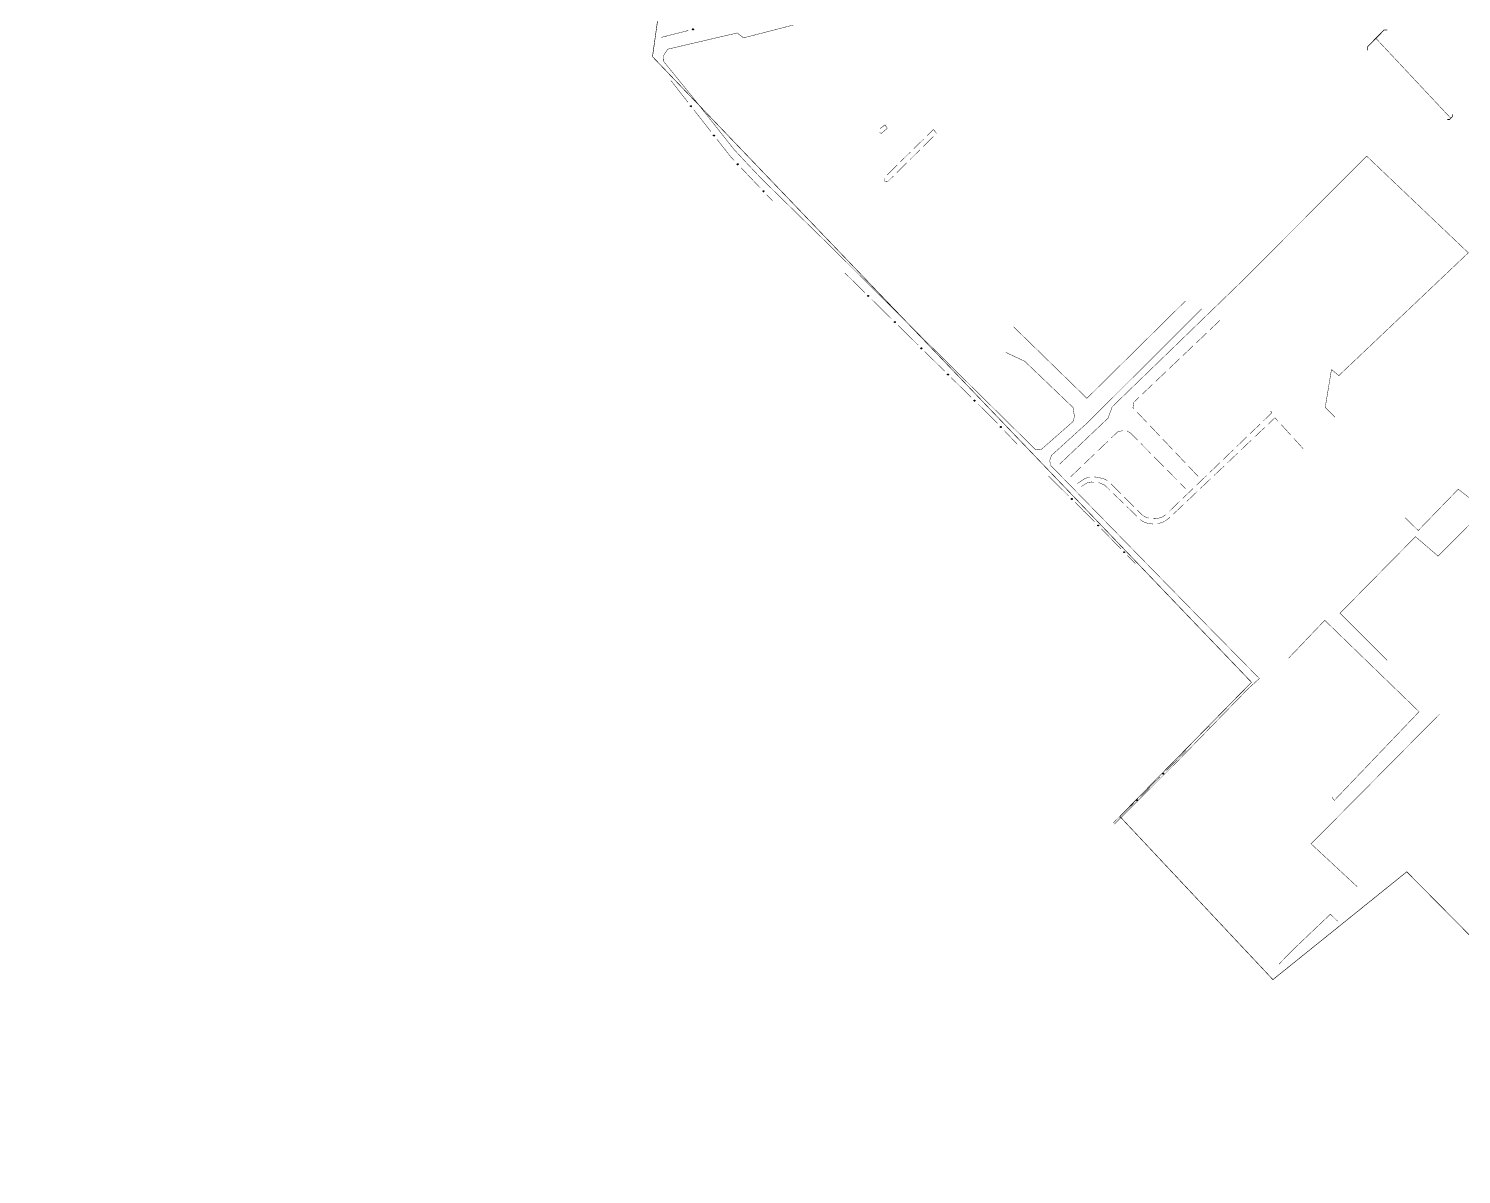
# Model space of a CAD drawing. Extents: x 203640 to 206998, y 4842129 to 4844379.
# Drawn here: x 203642 to 204256, y 4843284 to 4843775 of the extents above; entities that cross this region are included whole.
import ezdxf

# ---------------------------------------------------------------- set-up
doc = ezdxf.new("R2010")
doc.units = 0
doc.header["$LTSCALE"] = 1.5
doc.header["$MEASUREMENT"] = 0
for name, pattern in [('PHANTOMX2', [5, 2.5, -0.5, 0.5, -0.5, 0.5, -0.5]), ('TRACO_05', [11, 7, -1, 0.5, -1, 0.5, -1]), ('TRACO_11', [8, 3, -1, 3, -1]), ('TRACO_25', [8, 3, -1, 1, -1, 1, -1])]:
    doc.linetypes.add(name, pattern=pattern)
for name, color, linetype in [('HD-VALAS-DRENOS', 170, 'CONTINUOUS'), ('LM-LIM-SETOR-FISCAL', 7, 'CONTINUOUS'), ('SV-EIXO-RUA-N-PAV', 6, 'CONTINUOUS'), ('SV-EIXO-RUA-PAV', 20, 'CONTINUOUS'), ('SV-PONTE-BUEIRO', 249, 'CONTINUOUS'), ('SV-RUA-NAO-PAV-S-GUIA-C-GUIA', 7, 'PHANTOMX2'), ('SV-RUA-PAVIM-S-GUIA-C-GUIA', 7, 'CONTINUOUS')]:
    doc.layers.add(name, color=color, linetype=linetype)
doc.linetypes.add('Limite', pattern='A,20,-3,[130,ltypeshp.shx,S=6.35,R=0,X=0,Y=0],-3,20', length=46)

msp = doc.modelspace()

# ---------------------------------------------------------------- linework, layer by layer
at = {"layer": 'HD-VALAS-DRENOS', "linetype": 'TRACO_05', "const_width": 0.18}
msp.add_lwpolyline([(204251.64, 4843736.62), (204219.53, 4843770.87)], dxfattribs=at)
at = {"layer": 'LM-LIM-SETOR-FISCAL', "linetype": 'Limite', "ltscale": 0.1}
msp.add_lwpolyline([(204386.27, 4843269.09, 0.25, 0.25, 0), (204360.48, 4843290.61, 0.25, 0.25, 0), (204333.1, 4843314.33, 0.25, 0.25, 0), (204303.81, 4843341.71, 0.25, 0.25, 0), (204232.78, 4843413.44, 0.25, 0.25, 0), (204175.36, 4843367.2, 0.25, 0.25, 0), (204109.71, 4843437.19, 0.25, 0.25, 0), (204166.18, 4843494.71, 0.25, 0.25, 0), (203909.26, 4843763, 0.25, 0.25, 0), (203912.44, 4843785.51, 0.25, 0.25, 0), (203913.05, 4843789.79, 0.25, 0.25, 0), (203877.62, 4843867.46, 0.25, 0.25, 0), (203794.15, 4843988.66, 0.25, 0.25, 0), (203701.31, 4844063.01, 0.25, 0.25, 0), (203641.86, 4844130.76, 0.25, 0.25, 0), (203713.59, 4844207.44, 0.25, 0.25, 0), (203797.37, 4844285.88, 0.25, 0.25, 0), (203881.13, 4844344.97, 0.25, 0.25, 0), (204891.87, 4844370.63, 0.25, 0.25, 0)], format="xyseb", dxfattribs=at)
at = {"layer": 'SV-EIXO-RUA-N-PAV', "const_width": 0.18}
for points in [[(204094.31, 4843568.18), (204094.04, 4843567.88)], [(204148, 4843475.6), (204148.59, 4843475.28)], [(204131.67, 4843458.89), (204137.43, 4843464.8)], [(204137.43, 4843464.8), (204138.13, 4843465.51)], [(204129.74, 4843456.94), (204131.14, 4843458.36)], [(204131.14, 4843458.36), (204131.67, 4843458.89)], [(204119.74, 4843446.86), (204126.92, 4843454.1)], [(204118.44, 4843445.6), (204119.16, 4843446.3)], [(204119.16, 4843446.3), (204119.74, 4843446.86)], [(204106.96, 4843434.46), (204115.57, 4843442.82)]]:
    msp.add_lwpolyline(points, dxfattribs=at)
at = {"layer": 'SV-EIXO-RUA-N-PAV'}
for points in [[(204128.15, 4843455.49), (204128.15, 4843455.54), (204128.16, 4843455.59), (204128.17, 4843455.62), (204128.2, 4843455.64), (204128.22, 4843455.67), (204128.26, 4843455.68), (204128.3, 4843455.7), (204128.35, 4843455.7), (204128.39, 4843455.68), (204128.42, 4843455.67), (204128.45, 4843455.65), (204128.47, 4843455.62), (204128.49, 4843455.59), (204128.5, 4843455.54), (204128.5, 4843455.5), (204128.49, 4843455.45), (204128.47, 4843455.42), (204128.45, 4843455.4), (204128.42, 4843455.37), (204128.39, 4843455.36), (204128.35, 4843455.34), (204128.3, 4843455.35), (204128.26, 4843455.35), (204128.23, 4843455.37), (204128.2, 4843455.39), (204128.18, 4843455.42), (204128.16, 4843455.45), (204128.15, 4843455.49)], [(204116.83, 4843444.19), (204116.83, 4843444.24), (204116.84, 4843444.28), (204116.86, 4843444.31), (204116.88, 4843444.34), (204116.91, 4843444.36), (204116.94, 4843444.38), (204116.98, 4843444.39), (204117.03, 4843444.39), (204117.07, 4843444.37), (204117.11, 4843444.36), (204117.13, 4843444.33), (204117.15, 4843444.31), (204117.17, 4843444.27), (204117.18, 4843444.23), (204117.18, 4843444.18), (204117.17, 4843444.14), (204117.15, 4843444.11), (204117.13, 4843444.08), (204117.1, 4843444.06), (204117.07, 4843444.05), (204117.03, 4843444.04), (204116.98, 4843444.04), (204116.94, 4843444.05), (204116.91, 4843444.06), (204116.88, 4843444.09), (204116.86, 4843444.12), (204116.84, 4843444.15), (204116.83, 4843444.19)]]:
    msp.add_lwpolyline(points, close=True, dxfattribs=at)
for points in [[(204128.15, 4843455.49), (204128.3, 4843455.7)], [(204128.15, 4843455.47), (204128.32, 4843455.69)], [(204128.15, 4843455.54), (204128.26, 4843455.68)], [(204128.15, 4843455.52), (204128.27, 4843455.68)], [(204128.15, 4843455.57), (204128.23, 4843455.67)], [(204128.16, 4843455.45), (204128.35, 4843455.7)], [(204128.16, 4843455.59), (204128.22, 4843455.67)], [(204128.17, 4843455.44), (204128.36, 4843455.69)], [(204128.18, 4843455.42), (204128.39, 4843455.68)], [(204128.19, 4843455.41), (204128.4, 4843455.67)], [(204128.2, 4843455.39), (204128.42, 4843455.67)], [(204128.21, 4843455.38), (204128.44, 4843455.65)], [(204128.23, 4843455.37), (204128.45, 4843455.65)], [(204128.24, 4843455.36), (204128.46, 4843455.63)], [(204128.26, 4843455.35), (204128.47, 4843455.62)], [(204128.28, 4843455.35), (204128.48, 4843455.6)], [(204128.3, 4843455.35), (204128.49, 4843455.59)], [(204128.32, 4843455.35), (204128.49, 4843455.56)], [(204128.35, 4843455.34), (204128.5, 4843455.54)], [(204128.37, 4843455.36), (204128.49, 4843455.51)], [(204128.39, 4843455.36), (204128.5, 4843455.5)], [(204128.41, 4843455.37), (204128.49, 4843455.47)], [(204128.42, 4843455.37), (204128.49, 4843455.45)], [(204116.83, 4843444.19), (204116.98, 4843444.39)], [(204116.83, 4843444.24), (204116.94, 4843444.38)], [(204116.83, 4843444.22), (204116.96, 4843444.38)], [(204116.84, 4843444.15), (204117.03, 4843444.39)], [(204116.84, 4843444.17), (204117.01, 4843444.38)], [(204116.84, 4843444.28), (204116.91, 4843444.36)], [(204116.84, 4843444.26), (204116.92, 4843444.36)], [(204116.85, 4843444.13), (204117.05, 4843444.38)], [(204116.86, 4843444.12), (204117.07, 4843444.37)], [(204116.87, 4843444.11), (204117.08, 4843444.36)], [(204116.88, 4843444.09), (204117.11, 4843444.36)], [(204116.89, 4843444.08), (204117.12, 4843444.34)], [(204116.91, 4843444.06), (204117.13, 4843444.33)], [(204116.92, 4843444.06), (204117.14, 4843444.32)], [(204116.94, 4843444.05), (204117.15, 4843444.31)], [(204116.96, 4843444.04), (204117.16, 4843444.29)], [(204116.98, 4843444.04), (204117.17, 4843444.27)], [(204117, 4843444.04), (204117.17, 4843444.25)], [(204117.03, 4843444.04), (204117.18, 4843444.23)], [(204117.05, 4843444.05), (204117.18, 4843444.2)], [(204117.07, 4843444.05), (204117.18, 4843444.18)], [(204117.09, 4843444.06), (204117.17, 4843444.16)], [(204117.1, 4843444.06), (204117.17, 4843444.14)]]:
    msp.add_lwpolyline(points, dxfattribs=at)
at = {"layer": 'SV-EIXO-RUA-PAV', "const_width": 0.18}
for points in [[(203913.04, 4843771.28), (203913.36, 4843771.36)], [(203913.36, 4843771.36), (203924.67, 4843774.23)], [(203917.12, 4843752.81), (203924.52, 4843743.37)], [(203926.99, 4843740.22), (203934.39, 4843730.78)], [(203936.86, 4843727.63), (203942.42, 4843720.55)], [(203942.42, 4843720.55), (203942.86, 4843719.98)], [(203942.86, 4843719.98), (203944.43, 4843718.33)], [(203947.19, 4843715.43), (203955.45, 4843706.73)], [(203958.21, 4843703.83), (203960.28, 4843701.66)], [(203960.28, 4843701.66), (203960.78, 4843701.13)], [(203991.8, 4843670.22), (204000.35, 4843661.8)], [(204003.2, 4843659), (204011.76, 4843650.58)], [(204014.61, 4843647.77), (204023.16, 4843639.35)], [(204026.01, 4843636.55), (204034.56, 4843628.13)], [(204037.41, 4843625.32), (204045.96, 4843616.91)], [(204048.81, 4843614.1), (204055.23, 4843607.79)], [(204055.23, 4843607.79), (204055.5, 4843607.52)], [(204055.5, 4843607.52), (204057.31, 4843605.62)], [(204060.06, 4843602.73), (204065.58, 4843596.93)], [(204065.58, 4843596.93), (204065.72, 4843596.78)], [(204079.12, 4843583.13), (204087.67, 4843574.71)], [(204090.52, 4843571.9), (204094.09, 4843568.4)], [(204094.09, 4843568.4), (204094.31, 4843568.18)], [(204094.31, 4843568.18), (204098.98, 4843563.39)], [(204101.78, 4843560.53), (204110.16, 4843551.95)], [(204112.96, 4843549.08), (204115.75, 4843546.22)], [(204115.75, 4843546.22), (204116.35, 4843545.61)]]:
    msp.add_lwpolyline(points, dxfattribs=at)
at = {"layer": 'SV-EIXO-RUA-PAV'}
for points in [[(203926.45, 4843774.79), (203926.47, 4843774.83), (203926.5, 4843774.86), (203926.53, 4843774.88), (203926.56, 4843774.89), (203926.6, 4843774.9), (203926.64, 4843774.9), (203926.68, 4843774.89), (203926.72, 4843774.86), (203926.75, 4843774.83), (203926.77, 4843774.8), (203926.78, 4843774.76), (203926.79, 4843774.73), (203926.78, 4843774.69), (203926.77, 4843774.65), (203926.75, 4843774.61), (203926.72, 4843774.58), (203926.68, 4843774.56), (203926.65, 4843774.55), (203926.62, 4843774.54), (203926.58, 4843774.55), (203926.54, 4843774.56), (203926.5, 4843774.58), (203926.47, 4843774.61), (203926.45, 4843774.64), (203926.44, 4843774.68), (203926.43, 4843774.71), (203926.43, 4843774.75), (203926.45, 4843774.79)], [(203925.75, 4843741.98), (203925.8, 4843741.97), (203925.84, 4843741.96), (203925.87, 4843741.93), (203925.9, 4843741.91), (203925.91, 4843741.88), (203925.93, 4843741.84), (203925.93, 4843741.8), (203925.93, 4843741.75), (203925.91, 4843741.71), (203925.89, 4843741.68), (203925.87, 4843741.66), (203925.84, 4843741.64), (203925.8, 4843741.63), (203925.76, 4843741.62), (203925.71, 4843741.63), (203925.67, 4843741.64), (203925.64, 4843741.66), (203925.62, 4843741.69), (203925.6, 4843741.72), (203925.58, 4843741.75), (203925.58, 4843741.8), (203925.59, 4843741.84), (203925.6, 4843741.88), (203925.62, 4843741.91), (203925.65, 4843741.94), (203925.68, 4843741.96), (203925.71, 4843741.97), (203925.75, 4843741.98)], [(203935.63, 4843729.38), (203935.67, 4843729.38), (203935.72, 4843729.36), (203935.75, 4843729.34), (203935.77, 4843729.32), (203935.79, 4843729.29), (203935.8, 4843729.25), (203935.81, 4843729.21), (203935.8, 4843729.16), (203935.78, 4843729.12), (203935.76, 4843729.09), (203935.74, 4843729.07), (203935.71, 4843729.05), (203935.67, 4843729.04), (203935.63, 4843729.03), (203935.58, 4843729.04), (203935.54, 4843729.05), (203935.51, 4843729.07), (203935.49, 4843729.1), (203935.47, 4843729.13), (203935.46, 4843729.16), (203935.45, 4843729.21), (203935.46, 4843729.25), (203935.47, 4843729.29), (203935.49, 4843729.32), (203935.52, 4843729.35), (203935.55, 4843729.37), (203935.58, 4843729.38), (203935.63, 4843729.38)], [(203945.79, 4843717.06), (203945.84, 4843717.06), (203945.88, 4843717.05), (203945.91, 4843717.03), (203945.94, 4843717), (203945.96, 4843716.98), (203945.97, 4843716.94), (203945.98, 4843716.9), (203945.98, 4843716.86), (203945.97, 4843716.81), (203945.95, 4843716.78), (203945.93, 4843716.75), (203945.9, 4843716.73), (203945.87, 4843716.72), (203945.83, 4843716.71), (203945.78, 4843716.71), (203945.74, 4843716.72), (203945.71, 4843716.74), (203945.68, 4843716.76), (203945.66, 4843716.79), (203945.64, 4843716.82), (203945.63, 4843716.86), (203945.63, 4843716.91), (203945.64, 4843716.95), (203945.66, 4843716.98), (203945.69, 4843717.01), (203945.71, 4843717.03), (203945.75, 4843717.05), (203945.79, 4843717.06)], [(203956.81, 4843705.46), (203956.86, 4843705.46), (203956.9, 4843705.45), (203956.93, 4843705.43), (203956.96, 4843705.41), (203956.98, 4843705.38), (203957, 4843705.35), (203957.01, 4843705.31), (203957.01, 4843705.26), (203956.99, 4843705.22), (203956.98, 4843705.18), (203956.95, 4843705.16), (203956.93, 4843705.13), (203956.89, 4843705.12), (203956.85, 4843705.11), (203956.8, 4843705.11), (203956.76, 4843705.12), (203956.73, 4843705.14), (203956.7, 4843705.16), (203956.68, 4843705.19), (203956.66, 4843705.22), (203956.66, 4843705.27), (203956.66, 4843705.31), (203956.67, 4843705.36), (203956.69, 4843705.39), (203956.71, 4843705.41), (203956.74, 4843705.43), (203956.77, 4843705.45), (203956.81, 4843705.46)], [(204001.75, 4843660.58), (204001.8, 4843660.58), (204001.84, 4843660.57), (204001.88, 4843660.55), (204001.9, 4843660.53), (204001.92, 4843660.5), (204001.94, 4843660.47), (204001.95, 4843660.43), (204001.95, 4843660.38), (204001.94, 4843660.34), (204001.93, 4843660.31), (204001.9, 4843660.28), (204001.88, 4843660.26), (204001.84, 4843660.24), (204001.8, 4843660.23), (204001.75, 4843660.23), (204001.71, 4843660.24), (204001.68, 4843660.26), (204001.65, 4843660.28), (204001.63, 4843660.31), (204001.61, 4843660.34), (204001.6, 4843660.38), (204001.6, 4843660.43), (204001.61, 4843660.47), (204001.63, 4843660.5), (204001.65, 4843660.53), (204001.68, 4843660.55), (204001.71, 4843660.57), (204001.75, 4843660.58)], [(204013.16, 4843649.35), (204013.2, 4843649.36), (204013.25, 4843649.35), (204013.28, 4843649.33), (204013.3, 4843649.31), (204013.33, 4843649.28), (204013.34, 4843649.25), (204013.36, 4843649.21), (204013.36, 4843649.16), (204013.35, 4843649.12), (204013.33, 4843649.08), (204013.31, 4843649.05), (204013.28, 4843649.03), (204013.25, 4843649.02), (204013.21, 4843649), (204013.16, 4843649), (204013.12, 4843649.01), (204013.08, 4843649.03), (204013.06, 4843649.05), (204013.03, 4843649.08), (204013.02, 4843649.11), (204013.01, 4843649.15), (204013.01, 4843649.2), (204013.01, 4843649.24), (204013.03, 4843649.28), (204013.06, 4843649.3), (204013.08, 4843649.33), (204013.11, 4843649.35), (204013.16, 4843649.35)], [(204024.56, 4843638.13), (204024.61, 4843638.13), (204024.65, 4843638.12), (204024.68, 4843638.11), (204024.71, 4843638.08), (204024.73, 4843638.06), (204024.75, 4843638.02), (204024.76, 4843637.98), (204024.76, 4843637.93), (204024.75, 4843637.89), (204024.73, 4843637.86), (204024.71, 4843637.83), (204024.68, 4843637.81), (204024.65, 4843637.79), (204024.61, 4843637.78), (204024.56, 4843637.78), (204024.52, 4843637.79), (204024.49, 4843637.81), (204024.46, 4843637.83), (204024.44, 4843637.86), (204024.42, 4843637.89), (204024.41, 4843637.93), (204024.41, 4843637.98), (204024.42, 4843638.02), (204024.44, 4843638.05), (204024.46, 4843638.08), (204024.48, 4843638.1), (204024.52, 4843638.12), (204024.56, 4843638.13)], [(204035.96, 4843626.91), (204036.01, 4843626.91), (204036.05, 4843626.9), (204036.09, 4843626.88), (204036.11, 4843626.86), (204036.13, 4843626.83), (204036.15, 4843626.8), (204036.16, 4843626.76), (204036.16, 4843626.71), (204036.15, 4843626.67), (204036.14, 4843626.63), (204036.11, 4843626.61), (204036.09, 4843626.59), (204036.05, 4843626.57), (204036.01, 4843626.56), (204035.96, 4843626.56), (204035.92, 4843626.57), (204035.89, 4843626.58), (204035.86, 4843626.61), (204035.84, 4843626.63), (204035.82, 4843626.67), (204035.81, 4843626.71), (204035.81, 4843626.76), (204035.82, 4843626.8), (204035.84, 4843626.83), (204035.86, 4843626.86), (204035.89, 4843626.88), (204035.92, 4843626.9), (204035.96, 4843626.91)], [(204047.36, 4843615.68), (204047.41, 4843615.68), (204047.45, 4843615.68), (204047.49, 4843615.66), (204047.51, 4843615.63), (204047.54, 4843615.61), (204047.55, 4843615.58), (204047.56, 4843615.54), (204047.57, 4843615.49), (204047.55, 4843615.44), (204047.54, 4843615.41), (204047.52, 4843615.38), (204047.49, 4843615.36), (204047.46, 4843615.34), (204047.41, 4843615.33), (204047.37, 4843615.33), (204047.32, 4843615.34), (204047.29, 4843615.36), (204047.27, 4843615.38), (204047.24, 4843615.41), (204047.23, 4843615.44), (204047.21, 4843615.48), (204047.21, 4843615.53), (204047.22, 4843615.57), (204047.24, 4843615.6), (204047.26, 4843615.63), (204047.29, 4843615.65), (204047.32, 4843615.67), (204047.36, 4843615.68)], [(204058.66, 4843604.35), (204058.71, 4843604.35), (204058.76, 4843604.34), (204058.79, 4843604.32), (204058.81, 4843604.3), (204058.83, 4843604.27), (204058.85, 4843604.24), (204058.86, 4843604.2), (204058.86, 4843604.15), (204058.85, 4843604.11), (204058.83, 4843604.08), (204058.81, 4843604.05), (204058.78, 4843604.03), (204058.75, 4843604.01), (204058.7, 4843604), (204058.66, 4843604), (204058.61, 4843604.01), (204058.58, 4843604.03), (204058.56, 4843604.06), (204058.53, 4843604.09), (204058.52, 4843604.12), (204058.51, 4843604.16), (204058.51, 4843604.21), (204058.52, 4843604.25), (204058.54, 4843604.28), (204058.56, 4843604.31), (204058.59, 4843604.33), (204058.62, 4843604.35), (204058.66, 4843604.35)], [(204089.07, 4843573.49), (204089.12, 4843573.49), (204089.16, 4843573.48), (204089.2, 4843573.46), (204089.22, 4843573.44), (204089.24, 4843573.41), (204089.26, 4843573.38), (204089.27, 4843573.34), (204089.27, 4843573.29), (204089.26, 4843573.25), (204089.25, 4843573.21), (204089.22, 4843573.19), (204089.2, 4843573.16), (204089.16, 4843573.15), (204089.12, 4843573.14), (204089.07, 4843573.14), (204089.03, 4843573.15), (204089, 4843573.16), (204088.97, 4843573.19), (204088.95, 4843573.21), (204088.93, 4843573.25), (204088.92, 4843573.29), (204088.92, 4843573.34), (204088.93, 4843573.38), (204088.95, 4843573.41), (204088.97, 4843573.43), (204089, 4843573.46), (204089.03, 4843573.48), (204089.07, 4843573.49)], [(204100.36, 4843562.14), (204100.41, 4843562.14), (204100.45, 4843562.13), (204100.48, 4843562.12), (204100.51, 4843562.09), (204100.53, 4843562.06), (204100.55, 4843562.03), (204100.56, 4843561.99), (204100.56, 4843561.94), (204100.54, 4843561.9), (204100.53, 4843561.87), (204100.5, 4843561.84), (204100.48, 4843561.82), (204100.44, 4843561.8), (204100.4, 4843561.79), (204100.35, 4843561.79), (204100.31, 4843561.8), (204100.28, 4843561.82), (204100.25, 4843561.85), (204100.23, 4843561.87), (204100.22, 4843561.91), (204100.2, 4843561.95), (204100.21, 4843561.99), (204100.22, 4843562.04), (204100.23, 4843562.07), (204100.26, 4843562.09), (204100.28, 4843562.12), (204100.32, 4843562.13), (204100.36, 4843562.14)], [(204111.54, 4843550.7), (204111.59, 4843550.7), (204111.63, 4843550.69), (204111.66, 4843550.67), (204111.68, 4843550.64), (204111.71, 4843550.62), (204111.72, 4843550.58), (204111.73, 4843550.54), (204111.74, 4843550.5), (204111.72, 4843550.45), (204111.71, 4843550.42), (204111.68, 4843550.39), (204111.66, 4843550.37), (204111.62, 4843550.35), (204111.58, 4843550.34), (204111.53, 4843550.35), (204111.49, 4843550.36), (204111.46, 4843550.37), (204111.43, 4843550.4), (204111.41, 4843550.43), (204111.39, 4843550.46), (204111.38, 4843550.5), (204111.38, 4843550.55), (204111.39, 4843550.59), (204111.41, 4843550.62), (204111.44, 4843550.65), (204111.46, 4843550.67), (204111.49, 4843550.69), (204111.54, 4843550.7)]]:
    msp.add_lwpolyline(points, close=True, dxfattribs=at)
for points in [[(203926.43, 4843774.75), (203926.72, 4843774.86)], [(203926.43, 4843774.71), (203926.75, 4843774.83)], [(203926.44, 4843774.77), (203926.69, 4843774.87)], [(203926.44, 4843774.73), (203926.73, 4843774.84)], [(203926.44, 4843774.7), (203926.75, 4843774.81)], [(203926.44, 4843774.68), (203926.77, 4843774.8)], [(203926.45, 4843774.79), (203926.68, 4843774.89)], [(203926.45, 4843774.66), (203926.77, 4843774.78)], [(203926.45, 4843774.64), (203926.78, 4843774.76)], [(203926.46, 4843774.81), (203926.65, 4843774.89)], [(203926.46, 4843774.63), (203926.78, 4843774.75)], [(203926.47, 4843774.83), (203926.64, 4843774.9)], [(203926.47, 4843774.61), (203926.79, 4843774.73)], [(203926.48, 4843774.6), (203926.78, 4843774.71)], [(203926.49, 4843774.85), (203926.61, 4843774.89)], [(203926.5, 4843774.86), (203926.6, 4843774.9)], [(203926.5, 4843774.58), (203926.78, 4843774.69)], [(203926.52, 4843774.57), (203926.77, 4843774.67)], [(203926.54, 4843774.56), (203926.77, 4843774.65)], [(203926.56, 4843774.56), (203926.75, 4843774.63)], [(203926.58, 4843774.55), (203926.75, 4843774.61)], [(203926.6, 4843774.55), (203926.72, 4843774.59)], [(203926.62, 4843774.54), (203926.72, 4843774.58)], [(203925.58, 4843741.8), (203925.76, 4843741.62)], [(203925.58, 4843741.75), (203925.71, 4843741.63)], [(203925.59, 4843741.86), (203925.81, 4843741.64)], [(203925.59, 4843741.84), (203925.8, 4843741.63)], [(203925.59, 4843741.82), (203925.78, 4843741.63)], [(203925.59, 4843741.77), (203925.73, 4843741.63)], [(203925.59, 4843741.73), (203925.69, 4843741.64)], [(203925.6, 4843741.88), (203925.84, 4843741.64)], [(203925.6, 4843741.72), (203925.67, 4843741.64)], [(203925.61, 4843741.9), (203925.85, 4843741.65)], [(203925.62, 4843741.91), (203925.87, 4843741.66)], [(203925.64, 4843741.92), (203925.88, 4843741.67)], [(203925.65, 4843741.94), (203925.89, 4843741.68)], [(203925.67, 4843741.94), (203925.9, 4843741.7)], [(203925.68, 4843741.96), (203925.91, 4843741.71)], [(203925.7, 4843741.96), (203925.92, 4843741.74)], [(203925.71, 4843741.97), (203925.93, 4843741.75)], [(203925.73, 4843741.97), (203925.93, 4843741.78)], [(203925.75, 4843741.98), (203925.93, 4843741.8)], [(203925.78, 4843741.97), (203925.93, 4843741.83)], [(203925.8, 4843741.97), (203925.93, 4843741.84)], [(203925.83, 4843741.96), (203925.91, 4843741.87)], [(203925.84, 4843741.96), (203925.91, 4843741.88)], [(203935.45, 4843729.21), (203935.63, 4843729.03)], [(203935.46, 4843729.25), (203935.67, 4843729.04)], [(203935.46, 4843729.23), (203935.65, 4843729.04)], [(203935.46, 4843729.18), (203935.6, 4843729.04)], [(203935.46, 4843729.16), (203935.58, 4843729.04)], [(203935.47, 4843729.29), (203935.71, 4843729.05)], [(203935.47, 4843729.27), (203935.69, 4843729.05)], [(203935.47, 4843729.14), (203935.56, 4843729.05)], [(203935.47, 4843729.13), (203935.54, 4843729.05)], [(203935.48, 4843729.3), (203935.72, 4843729.06)], [(203935.49, 4843729.32), (203935.74, 4843729.07)], [(203935.51, 4843729.33), (203935.75, 4843729.08)], [(203935.52, 4843729.35), (203935.76, 4843729.09)], [(203935.54, 4843729.35), (203935.77, 4843729.11)], [(203935.55, 4843729.37), (203935.78, 4843729.12)], [(203935.57, 4843729.37), (203935.79, 4843729.15)], [(203935.58, 4843729.38), (203935.8, 4843729.16)], [(203935.6, 4843729.38), (203935.8, 4843729.19)], [(203935.63, 4843729.38), (203935.81, 4843729.21)], [(203935.65, 4843729.38), (203935.8, 4843729.24)], [(203935.67, 4843729.38), (203935.8, 4843729.25)], [(203935.7, 4843729.37), (203935.79, 4843729.28)], [(203935.72, 4843729.36), (203935.79, 4843729.29)], [(203945.63, 4843716.91), (203945.87, 4843716.72)], [(203945.63, 4843716.86), (203945.83, 4843716.71)], [(203945.64, 4843716.95), (203945.9, 4843716.73)], [(203945.64, 4843716.93), (203945.88, 4843716.73)], [(203945.64, 4843716.89), (203945.85, 4843716.71)], [(203945.64, 4843716.84), (203945.8, 4843716.71)], [(203945.64, 4843716.82), (203945.78, 4843716.71)], [(203945.65, 4843716.8), (203945.75, 4843716.72)], [(203945.66, 4843716.98), (203945.93, 4843716.75)], [(203945.66, 4843716.97), (203945.91, 4843716.74)], [(203945.66, 4843716.79), (203945.74, 4843716.72)], [(203945.68, 4843716.99), (203945.94, 4843716.77)], [(203945.69, 4843717.01), (203945.95, 4843716.78)], [(203945.7, 4843717.02), (203945.96, 4843716.8)], [(203945.71, 4843717.03), (203945.97, 4843716.81)], [(203945.73, 4843717.04), (203945.97, 4843716.84)], [(203945.75, 4843717.05), (203945.98, 4843716.86)], [(203945.77, 4843717.05), (203945.98, 4843716.88)], [(203945.79, 4843717.06), (203945.98, 4843716.9)], [(203945.82, 4843717.06), (203945.97, 4843716.93)], [(203945.84, 4843717.06), (203945.97, 4843716.94)], [(203945.86, 4843717.05), (203945.96, 4843716.97)], [(203945.88, 4843717.05), (203945.96, 4843716.98)], [(203956.66, 4843705.33), (203956.9, 4843705.13)], [(203956.66, 4843705.31), (203956.89, 4843705.12)], [(203956.66, 4843705.29), (203956.87, 4843705.12)], [(203956.66, 4843705.27), (203956.85, 4843705.11)], [(203956.66, 4843705.22), (203956.8, 4843705.11)], [(203956.67, 4843705.36), (203956.93, 4843705.13)], [(203956.67, 4843705.24), (203956.82, 4843705.12)], [(203956.68, 4843705.37), (203956.94, 4843705.15)], [(203956.68, 4843705.21), (203956.78, 4843705.12)], [(203956.68, 4843705.19), (203956.76, 4843705.12)], [(203956.69, 4843705.39), (203956.95, 4843705.16)], [(203956.7, 4843705.4), (203956.96, 4843705.17)], [(203956.71, 4843705.41), (203956.98, 4843705.18)], [(203956.73, 4843705.42), (203956.98, 4843705.2)], [(203956.74, 4843705.43), (203956.99, 4843705.22)], [(203956.76, 4843705.44), (203957, 4843705.24)], [(203956.77, 4843705.45), (203957.01, 4843705.26)], [(203956.79, 4843705.45), (203957, 4843705.28)], [(203956.81, 4843705.46), (203957.01, 4843705.31)], [(203956.84, 4843705.46), (203957, 4843705.33)], [(203956.86, 4843705.46), (203957, 4843705.35)], [(203956.88, 4843705.45), (203956.98, 4843705.37)], [(203956.9, 4843705.45), (203956.98, 4843705.38)], [(204001.6, 4843660.43), (204001.84, 4843660.24)], [(204001.6, 4843660.38), (204001.8, 4843660.23)], [(204001.61, 4843660.47), (204001.88, 4843660.26)], [(204001.61, 4843660.45), (204001.86, 4843660.25)], [(204001.61, 4843660.4), (204001.82, 4843660.24)], [(204001.61, 4843660.36), (204001.77, 4843660.23)], [(204001.61, 4843660.34), (204001.75, 4843660.23)], [(204001.62, 4843660.48), (204001.89, 4843660.27)], [(204001.63, 4843660.5), (204001.9, 4843660.28)], [(204001.63, 4843660.32), (204001.73, 4843660.24)], [(204001.63, 4843660.31), (204001.71, 4843660.24)], [(204001.64, 4843660.51), (204001.91, 4843660.29)], [(204001.65, 4843660.53), (204001.93, 4843660.31)], [(204001.67, 4843660.54), (204001.93, 4843660.33)], [(204001.68, 4843660.55), (204001.94, 4843660.34)], [(204001.7, 4843660.56), (204001.95, 4843660.36)], [(204001.71, 4843660.57), (204001.95, 4843660.38)], [(204001.73, 4843660.57), (204001.95, 4843660.41)], [(204001.75, 4843660.58), (204001.95, 4843660.43)], [(204001.78, 4843660.58), (204001.94, 4843660.46)], [(204001.8, 4843660.58), (204001.94, 4843660.47)], [(204001.83, 4843660.57), (204001.93, 4843660.49)], [(204001.84, 4843660.57), (204001.92, 4843660.5)], [(204013.01, 4843649.24), (204013.28, 4843649.03)], [(204013.01, 4843649.22), (204013.26, 4843649.03)], [(204013.01, 4843649.2), (204013.25, 4843649.02)], [(204013.01, 4843649.18), (204013.22, 4843649.01)], [(204013.01, 4843649.15), (204013.21, 4843649)], [(204013.02, 4843649.13), (204013.18, 4843649.01)], [(204013.02, 4843649.11), (204013.16, 4843649)], [(204013.03, 4843649.28), (204013.31, 4843649.05)], [(204013.03, 4843649.26), (204013.29, 4843649.05)], [(204013.03, 4843649.1), (204013.13, 4843649.01)], [(204013.03, 4843649.08), (204013.12, 4843649.01)], [(204013.05, 4843649.29), (204013.32, 4843649.07)], [(204013.06, 4843649.3), (204013.33, 4843649.08)], [(204013.07, 4843649.31), (204013.34, 4843649.1)], [(204013.08, 4843649.33), (204013.35, 4843649.12)], [(204013.1, 4843649.33), (204013.35, 4843649.14)], [(204013.11, 4843649.35), (204013.36, 4843649.16)], [(204013.13, 4843649.35), (204013.35, 4843649.18)], [(204013.16, 4843649.35), (204013.36, 4843649.21)], [(204013.18, 4843649.35), (204013.34, 4843649.23)], [(204013.2, 4843649.36), (204013.34, 4843649.25)], [(204013.23, 4843649.35), (204013.33, 4843649.27)], [(204013.25, 4843649.35), (204013.33, 4843649.28)], [(204024.41, 4843638), (204024.66, 4843637.8)], [(204024.41, 4843637.98), (204024.65, 4843637.79)], [(204024.41, 4843637.95), (204024.63, 4843637.79)], [(204024.41, 4843637.93), (204024.61, 4843637.78)], [(204024.42, 4843638.02), (204024.68, 4843637.81)], [(204024.42, 4843637.91), (204024.58, 4843637.79)], [(204024.42, 4843637.89), (204024.56, 4843637.78)], [(204024.43, 4843638.03), (204024.69, 4843637.82)], [(204024.43, 4843637.87), (204024.53, 4843637.79)], [(204024.44, 4843638.05), (204024.71, 4843637.83)], [(204024.44, 4843637.86), (204024.52, 4843637.79)], [(204024.45, 4843638.06), (204024.72, 4843637.84)], [(204024.46, 4843638.08), (204024.73, 4843637.86)], [(204024.48, 4843638.1), (204024.75, 4843637.89)], [(204024.48, 4843638.09), (204024.74, 4843637.88)], [(204024.5, 4843638.11), (204024.75, 4843637.92)], [(204024.52, 4843638.12), (204024.76, 4843637.93)], [(204024.54, 4843638.12), (204024.76, 4843637.96)], [(204024.56, 4843638.13), (204024.76, 4843637.98)], [(204024.58, 4843638.13), (204024.75, 4843638.01)], [(204024.61, 4843638.13), (204024.75, 4843638.02)], [(204024.63, 4843638.13), (204024.73, 4843638.04)], [(204024.65, 4843638.12), (204024.73, 4843638.06)], [(204035.81, 4843626.76), (204036.05, 4843626.57)], [(204035.81, 4843626.71), (204036.01, 4843626.56)], [(204035.82, 4843626.8), (204036.09, 4843626.59)], [(204035.82, 4843626.77), (204036.07, 4843626.58)], [(204035.82, 4843626.73), (204036.03, 4843626.56)], [(204035.82, 4843626.68), (204035.98, 4843626.56)], [(204035.82, 4843626.67), (204035.96, 4843626.56)], [(204035.83, 4843626.81), (204036.1, 4843626.6)], [(204035.83, 4843626.65), (204035.94, 4843626.57)], [(204035.84, 4843626.83), (204036.11, 4843626.61)], [(204035.84, 4843626.63), (204035.92, 4843626.57)], [(204035.85, 4843626.84), (204036.12, 4843626.62)], [(204035.86, 4843626.86), (204036.14, 4843626.63)], [(204035.88, 4843626.87), (204036.14, 4843626.66)], [(204035.89, 4843626.88), (204036.15, 4843626.67)], [(204035.91, 4843626.88), (204036.15, 4843626.69)], [(204035.92, 4843626.9), (204036.16, 4843626.71)], [(204035.94, 4843626.9), (204036.16, 4843626.74)], [(204035.96, 4843626.91), (204036.16, 4843626.76)], [(204035.99, 4843626.91), (204036.15, 4843626.78)], [(204036.01, 4843626.91), (204036.15, 4843626.8)], [(204036.03, 4843626.9), (204036.13, 4843626.82)], [(204036.05, 4843626.9), (204036.13, 4843626.83)], [(204047.21, 4843615.53), (204047.46, 4843615.34)], [(204047.21, 4843615.48), (204047.41, 4843615.33)], [(204047.22, 4843615.57), (204047.49, 4843615.36)], [(204047.22, 4843615.55), (204047.47, 4843615.36)], [(204047.22, 4843615.51), (204047.43, 4843615.34)], [(204047.23, 4843615.59), (204047.5, 4843615.37)], [(204047.23, 4843615.46), (204047.38, 4843615.34)], [(204047.23, 4843615.44), (204047.37, 4843615.33)], [(204047.24, 4843615.6), (204047.52, 4843615.38)], [(204047.24, 4843615.42), (204047.34, 4843615.34)], [(204047.24, 4843615.41), (204047.32, 4843615.34)], [(204047.25, 4843615.62), (204047.52, 4843615.4)], [(204047.26, 4843615.63), (204047.54, 4843615.41)], [(204047.28, 4843615.64), (204047.54, 4843615.43)], [(204047.29, 4843615.65), (204047.55, 4843615.44)], [(204047.31, 4843615.66), (204047.56, 4843615.47)], [(204047.32, 4843615.67), (204047.57, 4843615.49)], [(204047.34, 4843615.68), (204047.56, 4843615.51)], [(204047.36, 4843615.68), (204047.56, 4843615.54)], [(204047.39, 4843615.68), (204047.55, 4843615.56)], [(204047.41, 4843615.68), (204047.55, 4843615.58)], [(204047.44, 4843615.68), (204047.54, 4843615.6)], [(204047.45, 4843615.68), (204047.54, 4843615.61)], [(204058.51, 4843604.21), (204058.75, 4843604.01)], [(204058.51, 4843604.18), (204058.72, 4843604.01)], [(204058.51, 4843604.16), (204058.7, 4843604)], [(204058.52, 4843604.25), (204058.78, 4843604.03)], [(204058.52, 4843604.23), (204058.76, 4843604.02)], [(204058.52, 4843604.14), (204058.67, 4843604.01)], [(204058.52, 4843604.12), (204058.66, 4843604)], [(204058.53, 4843604.26), (204058.79, 4843604.04)], [(204058.53, 4843604.1), (204058.63, 4843604.01)], [(204058.53, 4843604.09), (204058.61, 4843604.01)], [(204058.54, 4843604.28), (204058.81, 4843604.05)], [(204058.55, 4843604.29), (204058.82, 4843604.06)], [(204058.56, 4843604.31), (204058.83, 4843604.08)], [(204058.58, 4843604.32), (204058.84, 4843604.1)], [(204058.59, 4843604.33), (204058.85, 4843604.11)], [(204058.61, 4843604.33), (204058.85, 4843604.13)], [(204058.62, 4843604.35), (204058.86, 4843604.15)], [(204058.64, 4843604.35), (204058.86, 4843604.18)], [(204058.66, 4843604.35), (204058.86, 4843604.2)], [(204058.69, 4843604.35), (204058.85, 4843604.23)], [(204058.71, 4843604.35), (204058.85, 4843604.24)], [(204058.74, 4843604.35), (204058.84, 4843604.26)], [(204058.76, 4843604.34), (204058.83, 4843604.27)], [(204088.92, 4843573.34), (204089.16, 4843573.15)], [(204088.92, 4843573.29), (204089.12, 4843573.14)], [(204088.93, 4843573.38), (204089.2, 4843573.16)], [(204088.93, 4843573.35), (204089.18, 4843573.16)], [(204088.93, 4843573.31), (204089.14, 4843573.14)], [(204088.93, 4843573.26), (204089.09, 4843573.14)], [(204088.93, 4843573.25), (204089.07, 4843573.14)], [(204088.94, 4843573.39), (204089.21, 4843573.18)], [(204088.95, 4843573.41), (204089.22, 4843573.19)], [(204088.95, 4843573.23), (204089.05, 4843573.15)], [(204088.95, 4843573.21), (204089.03, 4843573.15)], [(204088.96, 4843573.42), (204089.23, 4843573.2)], [(204088.97, 4843573.43), (204089.25, 4843573.21)], [(204088.99, 4843573.44), (204089.25, 4843573.24)], [(204089, 4843573.46), (204089.26, 4843573.25)], [(204089.02, 4843573.46), (204089.27, 4843573.27)], [(204089.03, 4843573.48), (204089.27, 4843573.29)], [(204089.05, 4843573.48), (204089.27, 4843573.32)], [(204089.07, 4843573.49), (204089.27, 4843573.34)], [(204089.1, 4843573.49), (204089.26, 4843573.36)], [(204089.12, 4843573.49), (204089.26, 4843573.38)], [(204089.15, 4843573.48), (204089.25, 4843573.4)], [(204089.16, 4843573.48), (204089.24, 4843573.41)], [(204100.2, 4843561.95), (204100.4, 4843561.79)], [(204100.21, 4843562.01), (204100.46, 4843561.81)], [(204100.21, 4843561.99), (204100.44, 4843561.8)], [(204100.21, 4843561.97), (204100.42, 4843561.8)], [(204100.22, 4843562.04), (204100.48, 4843561.82)], [(204100.22, 4843561.92), (204100.37, 4843561.8)], [(204100.22, 4843561.91), (204100.35, 4843561.79)], [(204100.23, 4843562.07), (204100.5, 4843561.84)], [(204100.23, 4843562.05), (204100.49, 4843561.83)], [(204100.23, 4843561.89), (204100.33, 4843561.8)], [(204100.23, 4843561.87), (204100.31, 4843561.8)], [(204100.25, 4843562.08), (204100.51, 4843561.85)], [(204100.26, 4843562.09), (204100.53, 4843561.87)], [(204100.27, 4843562.1), (204100.53, 4843561.89)], [(204100.28, 4843562.12), (204100.54, 4843561.9)], [(204100.3, 4843562.12), (204100.55, 4843561.93)], [(204100.32, 4843562.13), (204100.56, 4843561.94)], [(204100.34, 4843562.14), (204100.55, 4843561.97)], [(204100.36, 4843562.14), (204100.56, 4843561.99)], [(204100.39, 4843562.14), (204100.55, 4843562.02)], [(204100.41, 4843562.14), (204100.55, 4843562.03)], [(204100.43, 4843562.14), (204100.53, 4843562.05)], [(204100.45, 4843562.13), (204100.53, 4843562.06)], [(204111.38, 4843550.55), (204111.62, 4843550.35)], [(204111.38, 4843550.5), (204111.58, 4843550.34)], [(204111.39, 4843550.59), (204111.66, 4843550.37)], [(204111.39, 4843550.57), (204111.63, 4843550.37)], [(204111.39, 4843550.52), (204111.6, 4843550.35)], [(204111.39, 4843550.48), (204111.55, 4843550.35)], [(204111.39, 4843550.46), (204111.53, 4843550.35)], [(204111.4, 4843550.6), (204111.67, 4843550.38)], [(204111.4, 4843550.44), (204111.51, 4843550.35)], [(204111.41, 4843550.62), (204111.68, 4843550.39)], [(204111.41, 4843550.43), (204111.49, 4843550.36)], [(204111.43, 4843550.63), (204111.69, 4843550.41)], [(204111.44, 4843550.65), (204111.71, 4843550.42)], [(204111.45, 4843550.66), (204111.71, 4843550.44)], [(204111.46, 4843550.67), (204111.72, 4843550.45)], [(204111.48, 4843550.67), (204111.73, 4843550.48)], [(204111.49, 4843550.69), (204111.74, 4843550.5)], [(204111.51, 4843550.69), (204111.73, 4843550.52)], [(204111.54, 4843550.7), (204111.73, 4843550.54)], [(204111.56, 4843550.69), (204111.72, 4843550.57)], [(204111.59, 4843550.7), (204111.72, 4843550.58)], [(204111.61, 4843550.69), (204111.71, 4843550.61)], [(204111.63, 4843550.69), (204111.71, 4843550.62)]]:
    msp.add_lwpolyline(points, dxfattribs=at)
at = {"layer": 'SV-PONTE-BUEIRO', "linetype": 'Continuous', "const_width": 0.35}
for points in [[(204216.02, 4843765.71), (204216.02, 4843767.28), (204219.53, 4843770.87), (204223.03, 4843774.44), (204224.5, 4843774.44)], [(204250.15, 4843736.06), (204251.09, 4843736.06), (204251.64, 4843736.62), (204252.33, 4843737.3), (204252.29, 4843738.23)]]:
    msp.add_lwpolyline(points, dxfattribs=at)
at = {"layer": 'SV-RUA-NAO-PAV-S-GUIA-C-GUIA', "linetype": 'TRACO_25', "const_width": 0.18}
msp.add_lwpolyline([(204107.33, 4843433.84), (204134.96, 4843461.38), (204162.55, 4843489.71), (204164.33, 4843491.59)], dxfattribs=at)
at = {"layer": 'SV-RUA-PAVIM-S-GUIA-C-GUIA', "linetype": 'Continuous', "const_width": 0.18}
for points in [[(204060.77, 4843636.19), (204068.94, 4843632.35), (204089.67, 4843612.51), (204090.2, 4843608.94), (204089.85, 4843606.7), (204076.03, 4843594.57), (204074.69, 4843594.42), (204073.39, 4843594.65), (204038.74, 4843628.81), (204010.82, 4843656.61), (203986.93, 4843680.37), (203956.06, 4843710.61), (203950.72, 4843716.24), (203944.19, 4843723.26), (203926.87, 4843745.17), (203914.09, 4843760.89), (203913.97, 4843763.35), (203915.71, 4843766.19), (203945.57, 4843773.16), (203948.35, 4843771.07), (203969.6, 4843776.55)], [(204137.83, 4843658.21), (204095.58, 4843616.48), (204064.18, 4843647.11)], [(204144.81, 4843654.81), (204095.81, 4843606), (204080.36, 4843591.98), (204079.69, 4843589.89), (204079.87, 4843587.91), (204118.6, 4843548.25), (204144.68, 4843521.6), (204167.73, 4843498.17), (204169.59, 4843496.36), (204164.33, 4843491.59)]]:
    msp.add_lwpolyline(points, dxfattribs=at)
at = {"layer": 'SV-RUA-PAVIM-S-GUIA-C-GUIA', "const_width": 0.18}
for points in [[(204008.98, 4843733.74), (204006.88, 4843732.17)], [(204008.75, 4843731.27), (204009.53, 4843731.9)], [(204009.19, 4843733.43), (204008.98, 4843733.74)], [(204008.98, 4843733.74), (204008.98, 4843733.74)], [(204009.99, 4843732.27), (204009.19, 4843733.43)], [(204009.53, 4843731.9), (204009.99, 4843732.27)], [(204006.52, 4843730.41), (204007.48, 4843730.12)], [(204007.48, 4843730.12), (204007.49, 4843730.12)], [(204007.49, 4843730.12), (204008.22, 4843730.78)], [(204008.22, 4843730.78), (204008.75, 4843731.27)], [(204025.61, 4843727.71), (204021.31, 4843723.52)], [(204025.44, 4843724.49), (204029.71, 4843728.71)], [(204029.79, 4843731.79), (204027.04, 4843729.1)], [(204029.88, 4843731.67), (204029.79, 4843731.79)], [(204029.79, 4843731.79), (204029.79, 4843731.79)], [(204031.1, 4843730.08), (204029.88, 4843731.67)], [(204019.01, 4843721.27), (204015.61, 4843717.91)], [(204019.17, 4843721.42), (204019.01, 4843721.27)], [(204019.88, 4843722.12), (204019.17, 4843721.42)], [(204019.74, 4843718.88), (204024.01, 4843723.09)], [(204014.19, 4843716.5), (204009.92, 4843712.28)], [(204014.04, 4843713.26), (204018.32, 4843717.47)], [(204008.76, 4843710.76), (204008.73, 4843709.76)], [(204008.73, 4843709.76), (204008.73, 4843709.64)], [(204008.73, 4843709.64), (204009.6, 4843709.54)], [(204009.6, 4843709.54), (204010.21, 4843709.48)], [(204010.21, 4843709.48), (204012.62, 4843711.86)], [(204148.34, 4843645.83), (204152.69, 4843649.96)], [(204142.54, 4843640.32), (204146.89, 4843644.45)], [(204136.74, 4843634.81), (204141.09, 4843638.94)], [(204125.14, 4843623.79), (204129.49, 4843627.92)], [(204130.94, 4843629.3), (204135.29, 4843633.43)], [(204119.34, 4843618.28), (204123.69, 4843622.42)], [(204115.74, 4843614.87), (204117.89, 4843616.91)], [(204115.33, 4843612.45), (204115.73, 4843614.83)], [(204115.73, 4843612.02), (204115.33, 4843612.45)], [(204115.73, 4843614.83), (204115.74, 4843614.87)], [(204115.74, 4843614.87), (204115.74, 4843614.87)], [(204121.24, 4843606.22), (204117.11, 4843610.57)], [(204171.36, 4843606.89), (204174.97, 4843610.35)], [(204175.02, 4843610.4), (204174.36, 4843611.06)], [(204174.97, 4843610.35), (204175.02, 4843610.4)], [(204126.75, 4843600.42), (204122.62, 4843604.77)], [(204165.6, 4843601.34), (204169.92, 4843605.5)], [(204171.85, 4843603.99), (204167.49, 4843599.86)], [(204176.24, 4843608.16), (204173.3, 4843605.37)], [(204176.88, 4843607.46), (204176.24, 4843608.16)], [(204177.55, 4843606.72), (204176.88, 4843607.46)], [(204182.94, 4843600.81), (204178.9, 4843605.25)], [(204100.21, 4843593.91), (204104.55, 4843598.06)], [(204105.99, 4843599.44), (204108.16, 4843601.51)], [(204108.16, 4843601.51), (204108.72, 4843602.05)], [(204108.72, 4843602.05), (204110.87, 4843602.62)], [(204112.83, 4843602.46), (204112.91, 4843602.45)], [(204112.91, 4843602.45), (204113.69, 4843601.97)], [(204113.69, 4843601.97), (204114.32, 4843601.58)], [(204114.32, 4843601.58), (204114.32, 4843601.58)], [(204114.32, 4843601.58), (204117.32, 4843598.55)], [(204118.72, 4843597.13), (204122.94, 4843592.86)], [(204132.26, 4843594.62), (204128.13, 4843598.97)], [(204159.83, 4843595.8), (204164.15, 4843599.96)], [(204166.04, 4843598.49), (204161.69, 4843594.36)], [(204188.33, 4843594.9), (204184.29, 4843599.33)], [(204094.43, 4843588.38), (204098.77, 4843592.53)], [(204124.35, 4843591.44), (204128.57, 4843587.18)], [(204137.77, 4843588.82), (204133.64, 4843593.17)], [(204154.06, 4843590.26), (204158.39, 4843594.42)], [(204160.24, 4843592.98), (204155.89, 4843588.85)], [(204088.65, 4843582.85), (204092.99, 4843587)], [(204129.97, 4843585.75), (204134.19, 4843581.49)], [(204143.28, 4843583.02), (204139.15, 4843587.37)], [(204148.29, 4843584.71), (204152.62, 4843588.87)], [(204154.44, 4843587.47), (204150.08, 4843583.34)], [(204091.51, 4843579.89), (204093.97, 4843581.6)], [(204095.12, 4843579.93), (204093.15, 4843578.63)], [(204093.97, 4843581.6), (204094.77, 4843582.16)], [(204094.77, 4843582.16), (204096.73, 4843582.66)], [(204095.7, 4843580.21), (204095.12, 4843579.93)], [(204096, 4843580.35), (204095.7, 4843580.21)], [(204096.66, 4843580.46), (204096, 4843580.35)], [(204097.48, 4843580.6), (204096.66, 4843580.46)], [(204097.65, 4843580.59), (204097.48, 4843580.6)], [(204098.65, 4843580.54), (204097.65, 4843580.59)], [(204098.7, 4843582.79), (204099.69, 4843582.68)], [(204099.69, 4843582.68), (204100.15, 4843582.63)], [(204100.15, 4843582.63), (204101.65, 4843582.27)], [(204103.18, 4843579.29), (204100.63, 4843580.36)], [(204101.65, 4843582.27), (204102.03, 4843582.18)], [(204102.03, 4843582.18), (204102.61, 4843582)], [(204102.61, 4843582), (204103.5, 4843581.73)], [(204103.35, 4843579.13), (204103.18, 4843579.29)], [(204105.5, 4843577.04), (204103.35, 4843579.13)], [(204103.5, 4843581.73), (204104.4, 4843581.16)], [(204105.88, 4843579.83), (204110.12, 4843575.58)], [(204135.6, 4843580.07), (204137.71, 4843577.93)], [(204142.52, 4843579.17), (204146.85, 4843583.33)], [(204148.63, 4843581.97), (204144.28, 4843577.84)], [(204111.25, 4843571.48), (204106.94, 4843575.65)], [(204111.54, 4843574.16), (204115.78, 4843569.92)], [(204130.99, 4843568.09), (204135.31, 4843572.24)], [(204136.76, 4843573.63), (204141.08, 4843577.79)], [(204137.71, 4843577.93), (204137.89, 4843577.75)], [(204142.83, 4843576.46), (204138.48, 4843572.33)], [(204117, 4843565.91), (204112.69, 4843570.08)], [(204117.19, 4843568.5), (204117.9, 4843567.8)], [(204117.9, 4843567.8), (204118.58, 4843567.11)], [(204118.58, 4843567.11), (204119.37, 4843566.44)], [(204119.37, 4843566.44), (204119.74, 4843566.13)], [(204119.74, 4843566.13), (204121.05, 4843565.37)], [(204128.16, 4843565.7), (204128.74, 4843566.11)], [(204128.74, 4843566.11), (204129.4, 4843566.56)], [(204129.4, 4843566.56), (204129.54, 4843566.7)], [(204129.4, 4843566.56), (204129.4, 4843566.56)], [(204137.02, 4843570.96), (204132.67, 4843566.83)], [(204118.95, 4843564.09), (204118.44, 4843564.52)], [(204119.24, 4843563.93), (204118.95, 4843564.09)], [(204120.26, 4843563.34), (204119.24, 4843563.93)], [(204121.04, 4843563.08), (204120.26, 4843563.34)], [(204121.71, 4843562.85), (204121.04, 4843563.08)], [(204121.05, 4843565.37), (204121.05, 4843565.37)], [(204121.05, 4843565.37), (204122.02, 4843565.15)], [(204122, 4843562.81), (204121.71, 4843562.85)], [(204123.98, 4843562.57), (204122, 4843562.81)], [(204123.98, 4843564.84), (204124.95, 4843564.88)], [(204124.95, 4843564.88), (204125.97, 4843565.06)], [(204125.97, 4843565.06), (204126.72, 4843565.19)], [(204127.86, 4843563.24), (204125.97, 4843562.71)], [(204126.72, 4843565.19), (204127.88, 4843565.61)], [(204127.89, 4843563.26), (204127.86, 4843563.24)], [(204127.88, 4843565.61), (204128.16, 4843565.7)], [(204129.2, 4843563.94), (204127.89, 4843563.26)], [(204129.63, 4843564.24), (204129.2, 4843563.94)], [(204130.45, 4843564.81), (204129.63, 4843564.24)], [(204131.21, 4843565.47), (204130.45, 4843564.81)], [(204130.45, 4843564.81), (204130.45, 4843564.81)]]:
    msp.add_lwpolyline(points, dxfattribs=at)
at = {"layer": 'SV-RUA-PAVIM-S-GUIA-C-GUIA', "linetype": 'TRACO_11', "const_width": 0.18}
for points in [[(204083.88, 4843588.24), (204104.69, 4843608.02), (204106.42, 4843612.84), (204149.04, 4843654.09), (204162.41, 4843667.03), (204215.57, 4843720.35), (204259.18, 4843678.89), (204203.63, 4843626.22), (204200.48, 4843628.84), (204197.8, 4843612.55), (204201.94, 4843608.41)], [(204232.08, 4843565.27), (204237.7, 4843559.8), (204254.86, 4843577.51), (204266.04, 4843568.77), (204246.21, 4843548.8), (204236.51, 4843557.16), (204204.17, 4843524.35), (204224.38, 4843504.16)], [(204182.08, 4843505.03), (204197.6, 4843521.29), (204238.06, 4843482.09), (204201.69, 4843444.05), (204200.71, 4843445.4)], [(204211.47, 4843407.09), (204191.75, 4843425.43), (204246.9, 4843481.12)], [(204203.08, 4843392.28), (204200.03, 4843395.27), (204183.88, 4843379.93), (204177.96, 4843373.84)]]:
    msp.add_lwpolyline(points, dxfattribs=at)

doc.saveas('drawing.dxf')
